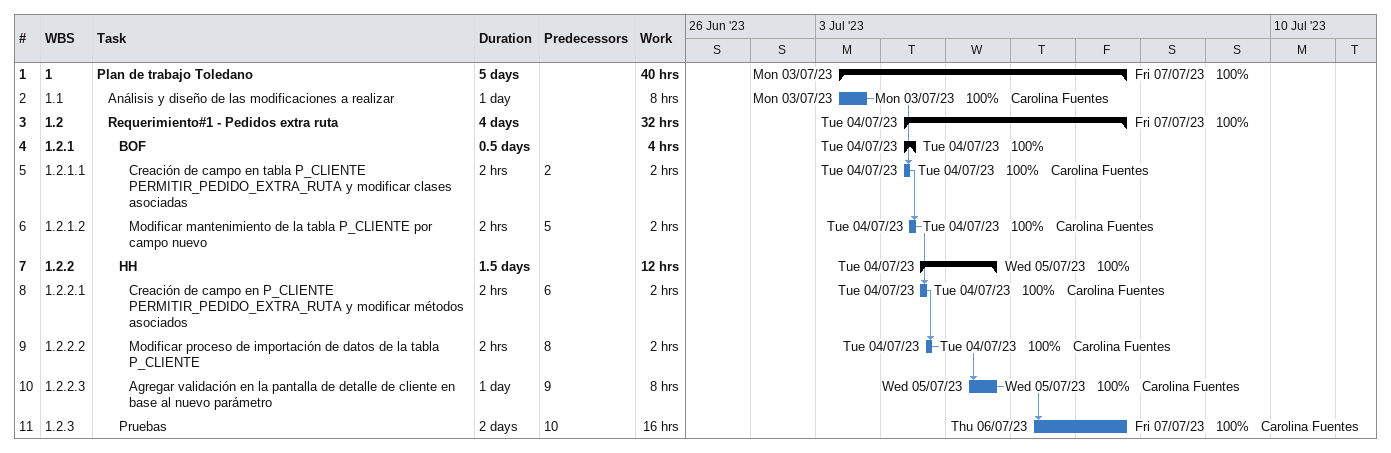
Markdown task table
| ID | WBS | Task | Duration | Start | Finish | Predecessors | Resources | % complete | Work (h) |
|---|---|---|---|---|---|---|---|---|---|
| 1 | 1 | **Plan de trabajo Toledano** | 5d | 2023-07-03 | 2023-07-07 |  |  | 100 | 40 |
| 2 | 1.1 | Análisis y diseño de las modificaciones a realizar | 1d | 2023-07-03 | 2023-07-03 |  | Carolina Fuentes | 100 | 8 |
| 3 | 1.2 | **Requerimiento#1 - Pedidos extra ruta** | 4d | 2023-07-04 | 2023-07-07 |  |  | 100 | 32 |
| 4 | 1.2.1 | **BOF** | 0.5d | 2023-07-04 | 2023-07-04 |  |  | 100 | 4 |
| 5 | 1.2.1.1 | Creación de campo en tabla P_CLIENTE PERMITIR_PEDIDO_EXTRA_RUTA y modificar clases asociadas | 2h | 2023-07-04 | 2023-07-04 | 2 | Carolina Fuentes | 100 | 2 |
| 6 | 1.2.1.2 | Modificar mantenimiento de la tabla P_CLIENTE por campo nuevo | 2h | 2023-07-04 | 2023-07-04 | 5 | Carolina Fuentes | 100 | 2 |
| 7 | 1.2.2 | **HH** | 1.5d | 2023-07-04 | 2023-07-05 |  |  | 100 | 12 |
| 8 | 1.2.2.1 | Creación de campo en P_CLIENTE PERMITIR_PEDIDO_EXTRA_RUTA y modificar métodos asociados | 2h | 2023-07-04 | 2023-07-04 | 6 | Carolina Fuentes | 100 | 2 |
| 9 | 1.2.2.2 | Modificar proceso de importación de datos de la tabla P_CLIENTE | 2h | 2023-07-04 | 2023-07-04 | 8 | Carolina Fuentes | 100 | 2 |
| 10 | 1.2.2.3 | Agregar validación en la pantalla de detalle de cliente en base al nuevo parámetro | 1d | 2023-07-05 | 2023-07-05 | 9 | Carolina Fuentes | 100 | 8 |
| 11 | 1.2.3 | Pruebas | 2d | 2023-07-06 | 2023-07-07 | 10 | Carolina Fuentes | 100 | 16 |
